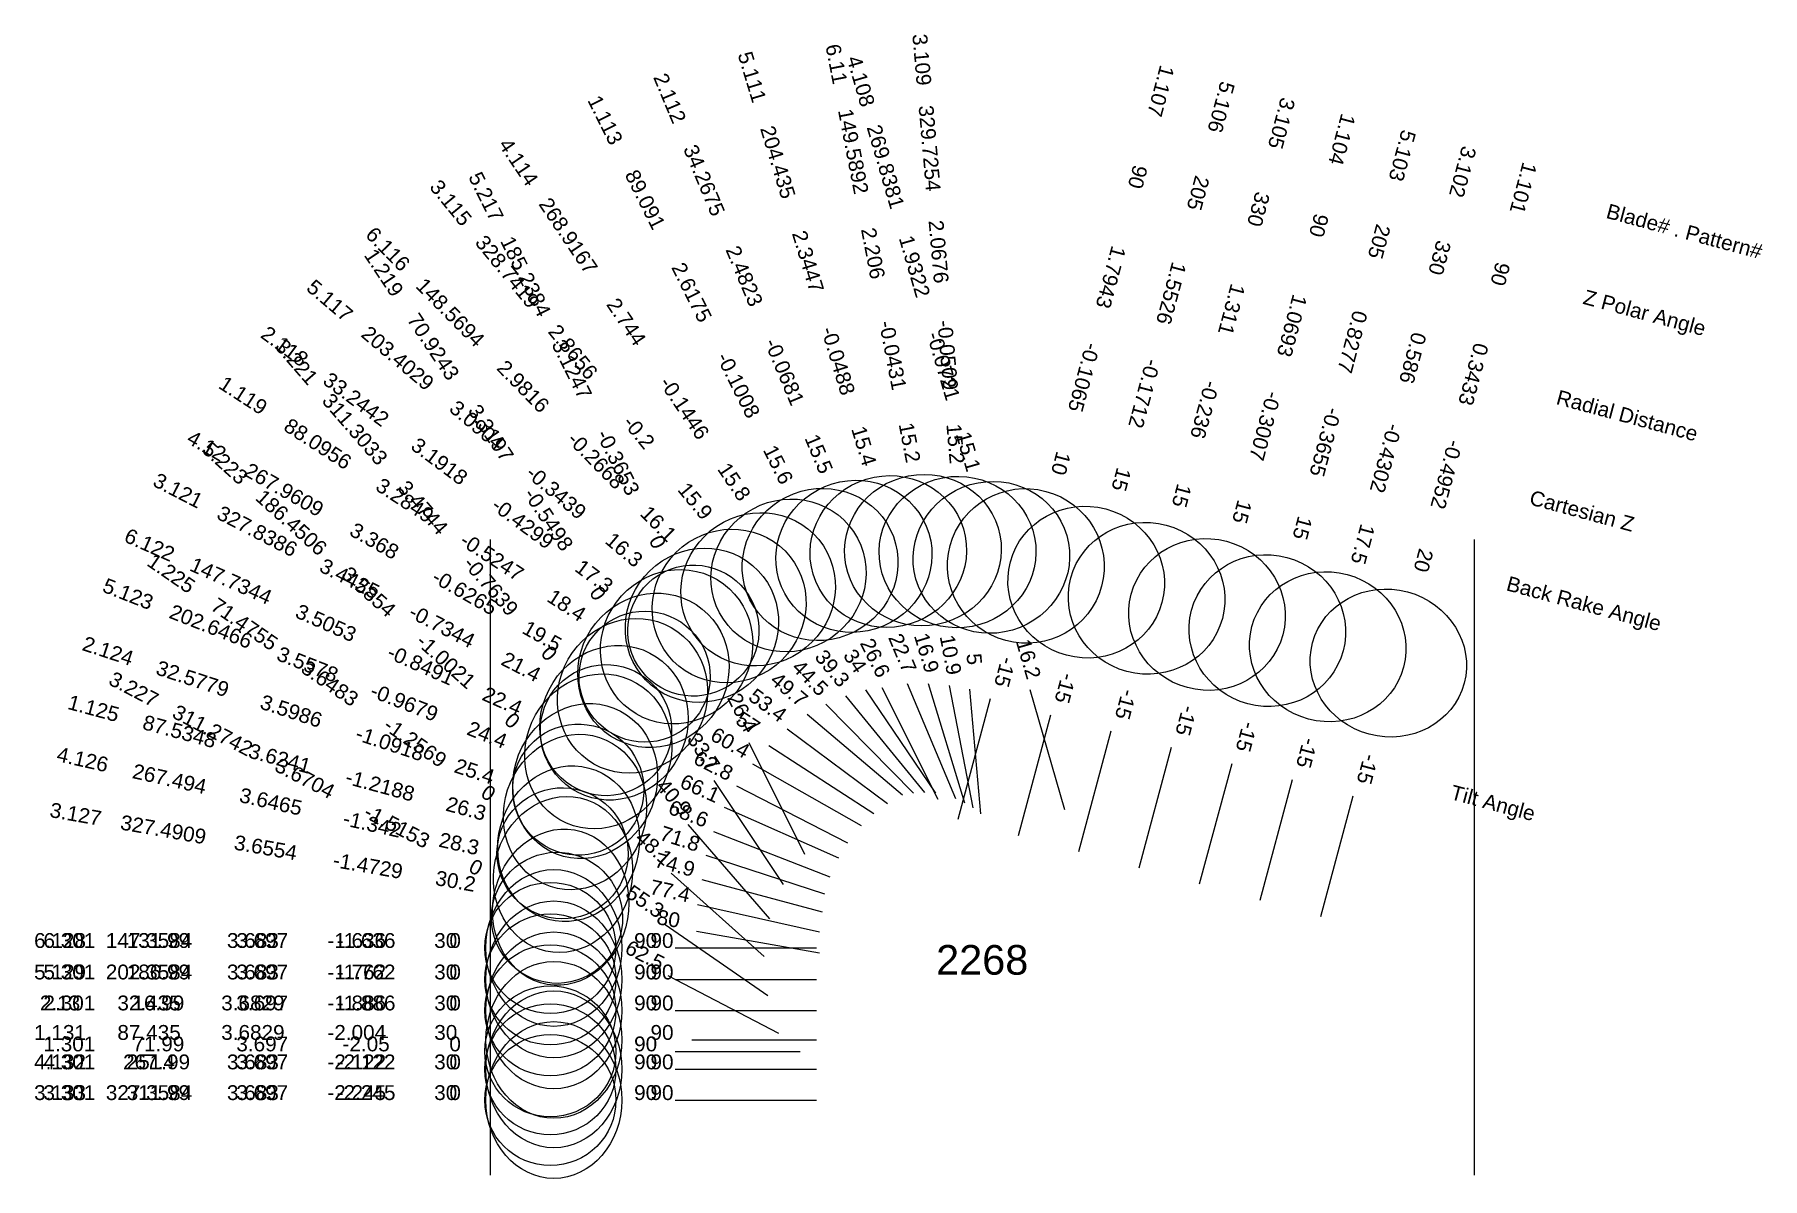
# Model space of a CAD drawing. Header units: inches. Extents: x 30.24 to 37.15, y 15.44 to 20.02.
import ezdxf
from ezdxf.enums import TextEntityAlignment as Align

# ---------------------------------------------------------------- set-up
doc = ezdxf.new("R2010")
doc.units = ezdxf.units.IN
doc.header["$MEASUREMENT"] = 0
for name, color, linetype, true_color in [('Blade_1', 30, 'Continuous', 0xff7f00), ('Blade_2', 7, 'Continuous', 0xcccc00), ('Blade_3', 7, 'Continuous', 0x00cc00), ('Blade_4', 7, 'Continuous', 0x00cccc), ('Blade_5', 7, 'Continuous', 0x0066cc), ('Blade_6', 190, 'Continuous', 0x7f00ff)]:
    doc.layers.add(name, color=color, linetype=linetype, true_color=true_color)
doc.styles.get("Standard").update_dxf_attribs({"font": 'arial.ttf'})

msp = doc.modelspace()

# ---------------------------------------------------------------- linework, layer by layer
for p, q in [((32.0625, 18), (32.0625, 15.4548)), ((36, 18), (36, 15.4548))]:
    msp.add_line(p, q)
at = {"layer": 'Blade_1'}
for p, q in [((33.6298, 17.4063), (33.854, 16.9593)), ((34.063, 17.3608), (33.9335, 16.8778)), ((33.1776, 17.1749), (33.5969, 16.9026)), ((34.788, 17.1666), (34.6585, 16.6836)), ((32.9577, 17.0342), (33.2351, 16.6182)), ((35.514, 16.9721), (35.3846, 16.4891)), ((32.9085, 16.6379), (33.3913, 16.508)), ((32.7628, 16.4585), (33.1738, 16.1738)), ((32.8686, 15.996), (33.3686, 15.996)), ((32.803, 15.95), (33.303, 15.95))]:
    msp.add_line(p, q, dxfattribs=at)
for centre, major_axis, ratio in [((33.3825, 17.8992), (0.2807, 0.1408), 0.963048), ((34.2057, 17.8935), (0.3033, -0.0813), 0.984808), ((34.9307, 17.6993), (0.3033, -0.0813), 0.965926), ((32.7151, 17.4753), (0.171, 0.2633), 0.948815), ((35.6567, 17.5048), (0.3033, -0.0813), 0.939693), ((32.6803, 17.4502), (0.2184, 0.1456), 1), ((32.3759, 16.7812), (0.0816, 0.3032), 0.896171), ((32.3517, 16.7431), (0.1494, 0.2158), 1), ((32.3171, 15.996), (0, 0.314), 0.866025), ((32.303, 15.95), (0, 0.2625), 1)]:
    msp.add_ellipse(centre, major_axis=major_axis, ratio=ratio, dxfattribs=at)
at = {"layer": 'Blade_2'}
for p, q in [((33.7309, 17.4233), (33.9241, 16.9621)), ((33.2508, 17.241), (33.652, 16.9427)), ((32.9253, 16.7361), (33.4004, 16.58)), ((32.803, 16.114), (33.303, 16.114)), ((32.8686, 16.114), (33.3686, 16.114))]:
    msp.add_line(p, q, dxfattribs=at)
for centre, major_axis, ratio in [((33.5177, 17.9319), (0.2896, 0.1214), 0.963726), ((32.8082, 17.5701), (0.1874, 0.252), 0.954517), ((32.4014, 16.9082), (0.098, 0.2983), 0.903577), ((32.3171, 16.114), (0, 0.314), 0.866025), ((32.303, 16.114), (0, 0.2625), 1)]:
    msp.add_ellipse(centre, major_axis=major_axis, ratio=ratio, dxfattribs=at)
at = {"layer": 'Blade_3'}
for p, q in [((33.4839, 17.3734), (33.8007, 16.9866)), ((33.9804, 17.3997), (34.0239, 16.9016)), ((34.5463, 17.2313), (34.4168, 16.7483)), ((33.048, 17.0135), (33.4927, 16.7849)), ((35.2713, 17.0371), (35.1419, 16.5541)), ((32.853, 16.8582), (33.1803, 16.4802)), ((32.8877, 16.4312), (33.3801, 16.3443)), ((32.7731, 16.2538), (33.2166, 16.0229)), ((32.803, 15.755), (33.303, 15.755)), ((32.8685, 15.755), (33.3685, 15.755))]:
    msp.add_line(p, q, dxfattribs=at)
for centre, major_axis, ratio in [((33.9324, 17.9491), (0.3128, 0.0273), 0.965239), ((33.1344, 17.8), (0.2429, 0.199), 0.961565), ((34.689, 17.764), (0.3033, -0.0813), 0.965926), ((35.414, 17.5698), (0.3033, -0.0813), 0.953717), ((32.5575, 17.2656), (0.1436, 0.2793), 0.930939), ((32.5256, 17.2361), (0.1984, 0.1719), 1), ((32.3446, 16.5271), (0.0546, 0.3092), 0.864592), ((32.3296, 16.4847), (0.1212, 0.2328), 1), ((32.317, 15.755), (0, 0.314), 0.866025), ((32.303, 15.755), (0, 0.2625), 1)]:
    msp.add_ellipse(centre, major_axis=major_axis, ratio=ratio, dxfattribs=at)
at = {"layer": 'Blade_4'}
for p, q in [((33.5643, 17.3981), (33.8438, 16.9835)), ((34.2214, 17.3982), (34.3607, 16.918)), ((33.1117, 17.1013), (33.5465, 16.8546)), ((32.8917, 16.5375), (33.3796, 16.4283)), ((32.803, 15.878), (33.303, 15.878)), ((32.8685, 15.878), (33.3685, 15.878))]:
    msp.add_line(p, q, dxfattribs=at)
for centre, major_axis, ratio in [((34.0678, 17.9279), (0.3016, 0.0875), 0.965547), ((33.256, 17.8554), (0.2604, 0.1755), 0.96233), ((32.632, 17.3735), (0.155, 0.2731), 0.942879), ((32.3535, 16.658), (0.0686, 0.3064), 0.880809), ((32.317, 15.878), (0, 0.314), 0.866025), ((32.303, 15.878), (0, 0.2625), 1)]:
    msp.add_ellipse(centre, major_axis=major_axis, ratio=ratio, dxfattribs=at)
at = {"layer": 'Blade_5'}
for p, q in [((33.8153, 17.4234), (33.9603, 16.9449)), ((33.3305, 17.2997), (33.712, 16.9766)), ((34.3047, 17.2961), (34.1752, 16.8131)), ((33.0976, 17.1868), (33.3199, 16.739)), ((35.0296, 17.1018), (34.9001, 16.6188)), ((32.9556, 16.8307), (33.4211, 16.6481)), ((32.7867, 16.664), (33.1589, 16.3301)), ((32.803, 16.238), (33.303, 16.238)), ((32.8685, 16.238), (33.3685, 16.238))]:
    msp.add_line(p, q, dxfattribs=at)
for centre, major_axis, ratio in [((33.6553, 17.9512), (0.3005, 0.0911), 0.964323), ((34.4474, 17.8288), (0.3033, -0.0813), 0.965926), ((32.9096, 17.6561), (0.2029, 0.2396), 0.959956), ((32.8753, 17.6347), (0.2351, 0.1167), 1), ((35.1723, 17.6345), (0.3033, -0.0813), 0.965926), ((32.4422, 17.0321), (0.1147, 0.2923), 0.910856), ((32.4146, 16.9979), (0.1753, 0.1954), 1), ((32.317, 16.238), (0, 0.314), 0.866025), ((32.303, 16.238), (0, 0.2625), 1)]:
    msp.add_ellipse(centre, major_axis=major_axis, ratio=ratio, dxfattribs=at)
at = {"layer": 'Blade_6'}
for p, q in [((33.8986, 17.4154), (33.9935, 16.9245)), ((33.4053, 17.3402), (33.756, 16.9838)), ((32.999, 16.9277), (33.4562, 16.7253)), ((32.803, 16.364), (33.303, 16.364)), ((32.8685, 16.364), (33.3685, 16.364))]:
    msp.add_line(p, q, dxfattribs=at)
for centre, major_axis, ratio in [((33.794, 17.9569), (0.3083, 0.0596), 0.96483), ((33.0184, 17.7332), (0.2238, 0.2203), 0.960767), ((32.4947, 17.1509), (0.1271, 0.2871), 0.924298), ((32.317, 16.364), (0, 0.314), 0.866025), ((32.303, 16.364), (0, 0.2625), 1)]:
    msp.add_ellipse(centre, major_axis=major_axis, ratio=ratio, dxfattribs=at)

# ---------------------------------------------------------------- texts
for s, height, p in [('Blade# . Pattern#', 0.059375, (36.5319, 19.3165)), ('Z Polar Angle', 0.059375, (36.4397, 18.9724)), ('Radial Distance', 0.059375, (36.3321, 18.5709)), ('Cartesian Z', 0.059375, (36.2246, 18.1695)), ('Back Rake Angle', 0.059375, (36.1324, 17.8254)), ('Tilt Angle', 0.05937, (35.9084, 16.9893))]:
    msp.add_text(s, height=height, rotation=345).set_placement(p, align=Align.MIDDLE_LEFT)
msp.add_text('2268', height=0.11875).set_placement((34.0312, 16.3163), align=Align.MIDDLE_CENTER)
at = {"layer": 'Blade_1'}
for s, height, rotation, p in [('1.107', 0.05937, 255, (34.7173, 19.8027)), ('1.113', 0.05937, 296.64194, (32.4962, 19.6658)), ('1.104', 0.05937, 255, (35.4423, 19.6085)), ('1.101', 0.05937, 255, (36.1683, 19.414)), ('89.091', 0.05937, 296.64194, (32.656, 19.3474)), ('90', 0.05937, 255, (34.625, 19.4585)), ('90', 0.05937, 255, (35.35, 19.2643)), ('1.219', 0.05937, 303.7, (31.6122, 19.0517)), ('1.7943', 0.05937, 255, (34.5175, 19.0571)), ('2.6175', 0.05937, 296.64194, (32.8423, 18.9759)), ('90', 0.05937, 255, (36.0761, 19.0698)), ('1.0693', 0.05937, 255, (35.2425, 18.8629)), ('70.9243', 0.05937, 303.7, (31.8099, 18.7553)), ('-0.1065', 0.05937, 255, (34.4099, 18.6556)), ('0.3433', 0.05937, 255, (35.9685, 18.6684)), ('-0.1008', 0.05937, 296.64194, (33.0287, 18.6044)), ('1.119', 0.05937, 326.99725, (31.0575, 18.5519)), ('3.3197', 0.05937, 303.7, (32.0405, 18.4095)), ('-0.3007', 0.05937, 255, (35.1349, 18.4614)), ('88.0956', 0.05937, 326.99725, (31.3563, 18.3578)), ('15.6', 0.05937, 296.64194, (33.1884, 18.286)), ('10', 0.05937, 255, (34.3177, 18.3115)), ('-0.4952', 0.05937, 255, (35.8609, 18.2669)), ('3.2849', 0.05937, 326.99725, (31.7048, 18.1314)), ('-0.5498', 0.05937, 303.7, (32.2711, 18.0638)), ('15', 0.05937, 255, (35.0427, 18.1173)), ('-0.5247', 0.05937, 326.99725, (32.0534, 17.9051)), ('1.225', 0.05937, 325.29999, (30.7691, 17.839)), ('20', 0.05937, 255, (35.7687, 17.9228)), ('18.4', 0.05937, 326.99725, (32.3522, 17.711)), ('0', 0.0594, 303.7, (32.4688, 17.7674)), ('71.4755', 0.05937, 325.29999, (31.062, 17.6362)), ('26.6', 0.05937, 296.64194, (33.5765, 17.5124)), ('3.6483', 0.05937, 325.29999, (31.4037, 17.3995)), ('-15', 0.05937, 255, (34.0937, 17.4755)), ('1.125', 0.05937, 344.94125, (30.4673, 17.2947)), ('87.5348', 0.05937, 344.94125, (30.8113, 17.2022)), ('57', 0.05937, 326.99725, (33.078, 17.2396)), ('-15', 0.05937, 255, (34.8187, 17.2813)), ('-1.2569', 0.05937, 325.29999, (31.7454, 17.1629)), ('33.7', 0.05937, 303.7, (32.8918, 17.133)), ('3.6241', 0.05937, 344.94125, (31.2126, 17.0942)), ('-15', 0.05937, 255, (35.5447, 17.0868)), ('-1.2188', 0.05937, 344.94125, (31.614, 16.9862)), ('0', 0.0594, 325.29999, (32.0382, 16.9601)), ('26.3', 0.05937, 344.94125, (31.958, 16.8936)), ('74.9', 0.05937, 344.94125, (32.7938, 16.6688)), ('55.3', 0.05937, 325.29999, (32.6651, 16.5261)), ('1.131', 0.05937, 359.99999, (30.3406, 15.996)), ('87.435', 0.05937, 359.99999, (30.6969, 15.996)), ('3.6829', 0.05937, 359.99999, (31.1125, 15.996)), ('-2.004', 0.05937, 359.99999, (31.5281, 15.996)), ('30', 0.05937, 359.99999, (31.8844, 15.996)), ('90', 0.05937, 359.99999, (32.7498, 15.996))]:
    msp.add_text(s, height=height, rotation=rotation, dxfattribs=at).set_placement(p, align=Align.CENTER)
for s, height, p in [('1.301', 0.05937, (30.378, 15.95)), ('71.99', 0.05937, (30.7342, 15.95)), ('3.697', 0.05937, (31.1499, 15.95)), ('-2.05', 0.05937, (31.5655, 15.95)), ('0', 0.0594, (31.9217, 15.95)), ('90', 0.05937, (32.6842, 15.95))]:
    msp.add_text(s, height=height, dxfattribs=at).set_placement(p, align=Align.CENTER)
at = {"layer": 'Blade_2'}
for s, rotation, p in [('2.112', 292.73783, (32.7537, 19.7548)), ('34.2675', 292.73783, (32.8914, 19.4262)), ('2.4823', 292.73783, (33.0521, 19.0429)), ('2.118', 323.367, (31.2221, 18.7495)), ('-0.0681', 292.73783, (33.2127, 18.6596)), ('33.2442', 323.367, (31.508, 18.5369)), ('3.1918', 323.367, (31.8415, 18.2889)), ('15.5', 292.73783, (33.3504, 18.331)), ('-0.4299', 323.367, (32.175, 18.0409)), ('17.3', 323.367, (32.4609, 17.8283)), ('2.124', 341.81306, (30.5236, 17.5251)), ('22.7', 292.73783, (33.685, 17.5328)), ('32.5779', 341.81306, (30.8621, 17.4139)), ('3.5986', 341.81306, (31.2569, 17.2842)), ('53.4', 323.367, (33.1555, 17.3119)), ('-1.0918', 341.81306, (31.6518, 17.1545)), ('25.4', 341.81306, (31.9903, 17.0433)), ('71.8', 341.81306, (32.8125, 16.7731)), ('2.13', 359.99999, (30.3406, 16.114)), ('32.435', 359.99999, (30.6969, 16.114)), ('3.6829', 359.99999, (31.1125, 16.114)), ('-1.886', 359.99999, (31.5281, 16.114)), ('30', 359.99999, (31.8844, 16.114)), ('90', 359.99999, (32.7498, 16.114))]:
    msp.add_text(s, height=0.05937, rotation=rotation, dxfattribs=at).set_placement(p, align=Align.CENTER)
for s, height, p in [('2.301', 0.05937, (30.378, 16.114)), ('16.99', 0.05937, (30.7342, 16.114)), ('3.697', 0.05937, (31.1499, 16.114)), ('-1.886', 0.05937, (31.5655, 16.114)), ('0', 0.0594, (31.9217, 16.114)), ('90', 0.05937, (32.6842, 16.114))]:
    msp.add_text(s, height=height, dxfattribs=at).set_placement(p, align=Align.CENTER)
at = {"layer": 'Blade_3'}
for s, height, rotation, p in [('3.109', 0.05937, 274.99347, (33.7604, 19.9181)), ('329.7254', 0.05937, 274.99347, (33.7914, 19.5632)), ('3.105', 0.05937, 255, (35.2006, 19.6732)), ('3.102', 0.05937, 255, (35.9256, 19.479)), ('3.115', 0.05937, 309.32268, (31.8819, 19.329)), ('330', 0.05937, 255, (35.1083, 19.329)), ('2.0676', 0.05937, 274.99347, (33.8275, 19.1492)), ('328.7419', 0.05937, 309.32268, (32.1077, 19.0534)), ('330', 0.05937, 255, (35.8333, 19.1348)), ('1.311', 0.05937, 255, (35.0008, 18.9276)), ('2.8656', 0.05937, 309.32268, (32.371, 18.7319)), ('-0.0509', 0.05937, 274.99347, (33.8637, 18.7351)), ('0.586', 0.05937, 255, (35.7258, 18.7334)), ('3.221', 0.05937, 310.89999, (31.2652, 18.6911)), ('-0.236', 0.05937, 255, (34.8932, 18.5261)), ('311.3033', 0.05937, 310.89999, (31.4985, 18.4218)), ('-0.2', 0.05937, 309.32268, (32.6344, 18.4104)), ('15.2', 0.05937, 274.99347, (33.8947, 18.3802)), ('-0.4302', 0.05937, 255, (35.6182, 18.3319)), ('3.121', 0.05937, 332.79491, (30.7996, 18.1692)), ('3.4744', 0.05937, 310.89999, (31.7706, 18.1077)), ('15.9', 0.05937, 309.32268, (32.8602, 18.1348)), ('15', 0.05937, 255, (34.801, 18.182)), ('327.8386', 0.05937, 332.79491, (31.1165, 18.0063)), ('17.5', 0.05937, 255, (35.526, 17.9878)), ('3.4425', 0.05937, 332.79491, (31.4861, 17.8163)), ('-0.7639', 0.05937, 310.89999, (32.0427, 17.7935)), ('-0.7344', 0.05937, 332.79491, (31.8558, 17.6263)), ('0', 0.0594, 310.89999, (32.276, 17.5243)), ('21.4', 0.05937, 332.79491, (32.1726, 17.4634)), ('39.3', 0.05937, 309.32268, (33.4086, 17.4652)), ('5', 0.0594, 274.99347, (33.9701, 17.518)), ('3.227', 0.05937, 332.49999, (30.6221, 17.3736)), ('-15', 0.05937, 255, (34.577, 17.346)), ('311.2742', 0.05937, 332.49999, (30.9381, 17.2091)), ('62.8', 0.05937, 332.79491, (32.9424, 17.0678)), ('-15', 0.05937, 255, (35.302, 17.1518)), ('3.6704', 0.05937, 332.49999, (31.3068, 17.0171)), ('40.9', 0.05937, 310.89999, (32.7752, 16.9479)), ('3.127', 0.05937, 349.98741, (30.3982, 16.8707)), ('327.4909', 0.05937, 349.98741, (30.749, 16.8088)), ('-1.5153', 0.05937, 332.49999, (31.6754, 16.8252)), ('3.6554', 0.05937, 349.98741, (31.1583, 16.7365)), ('-1.4729', 0.05937, 349.98741, (31.5676, 16.6643)), ('30.2', 0.05937, 349.98741, (31.9184, 16.6023)), ('0', 0.0594, 332.49999, (31.9914, 16.6607)), ('80', 0.05937, 349.98741, (32.7707, 16.4519)), ('62.5', 0.05937, 332.49999, (32.6678, 16.3087)), ('3.133', 0.05937, 359.99999, (30.3405, 15.755)), ('327.3584', 0.05937, 359.99999, (30.6967, 15.755)), ('3.683', 0.05937, 359.99999, (31.1124, 15.755)), ('-2.245', 0.05937, 359.99999, (31.528, 15.755)), ('30', 0.05937, 359.99999, (31.8842, 15.755)), ('90', 0.05937, 359.99999, (32.7497, 15.755))]:
    msp.add_text(s, height=height, rotation=rotation, dxfattribs=at).set_placement(p, align=Align.CENTER)
for s, height, p in [('3.301', 0.05937, (30.378, 15.755)), ('311.99', 0.05937, (30.7342, 15.755)), ('3.697', 0.05937, (31.1499, 15.755)), ('-2.245', 0.05937, (31.5655, 15.755)), ('0', 0.0594, (31.9217, 15.755)), ('90', 0.05937, (32.6842, 15.755))]:
    msp.add_text(s, height=height, dxfattribs=at).set_placement(p, align=Align.CENTER)
at = {"layer": 'Blade_4'}
for s, rotation, p in [('4.108', 286.1746, (33.5172, 19.8262)), ('269.8381', 286.1746, (33.6165, 19.484)), ('4.114', 303.98478, (32.1512, 19.4943)), ('268.9167', 303.98478, (32.3503, 19.1989)), ('1.9322', 286.1746, (33.7322, 19.0848)), ('2.744', 303.98478, (32.5826, 18.8543)), ('-0.0721', 286.1746, (33.848, 18.6857)), ('-0.1446', 303.98478, (32.815, 18.5096)), ('4.12', 330.42869, (30.9129, 18.3489)), ('15.1', 286.1746, (33.9473, 18.3435)), ('267.9609', 330.42869, (31.2228, 18.1731)), ('15.8', 303.98478, (33.0141, 18.2142)), ('3.368', 330.42869, (31.5843, 17.968)), ('-0.6265', 330.42869, (31.9458, 17.7629)), ('19.5', 330.42869, (32.2556, 17.5871)), ('16.2', 286.1746, (34.1883, 17.5123)), ('34', 303.98478, (33.4979, 17.4966)), ('60.4', 330.42869, (33.0084, 17.1599)), ('4.126', 347.37966, (30.4247, 17.0898)), ('267.494', 347.37966, (30.7724, 17.012)), ('3.6465', 347.37966, (31.178, 16.9212)), ('-1.342', 347.37966, (31.5836, 16.8304)), ('28.3', 347.37966, (31.9312, 16.7525)), ('77.4', 347.37966, (32.7758, 16.5634)), ('4.132', 359.99999, (30.3405, 15.878)), ('267.4', 359.99999, (30.6967, 15.878)), ('3.683', 359.99999, (31.1124, 15.878)), ('-2.122', 359.99999, (31.528, 15.878)), ('30', 359.99999, (31.8842, 15.878)), ('90', 359.99999, (32.7497, 15.878))]:
    msp.add_text(s, height=0.05937, rotation=rotation, dxfattribs=at).set_placement(p, align=Align.CENTER)
for s, height, p in [('4.301', 0.05937, (30.378, 15.878)), ('251.99', 0.05937, (30.7342, 15.878)), ('3.697', 0.05937, (31.1499, 15.878)), ('-2.122', 0.05937, (31.5655, 15.878)), ('0', 0.0594, (31.9217, 15.878)), ('90', 0.05937, (32.6842, 15.878))]:
    msp.add_text(s, height=height, dxfattribs=at).set_placement(p, align=Align.CENTER)
at = {"layer": 'Blade_5'}
for s, height, rotation, p in [('5.111', 0.05937, 286.86183, (33.082, 19.8427)), ('5.106', 0.05937, 255, (34.959, 19.738)), ('204.435', 0.05937, 286.86183, (33.1853, 19.5018)), ('5.103', 0.05937, 255, (35.6839, 19.5437)), ('5.217', 0.05937, 296.4, (32.0194, 19.3589)), ('205', 0.05937, 255, (34.8667, 19.3938)), ('2.3447', 0.05937, 286.86183, (33.3059, 19.104)), ('205', 0.05937, 255, (35.5916, 19.1995)), ('185.2384', 0.05937, 296.4, (32.1778, 19.0398)), ('1.5526', 0.05937, 255, (34.7592, 18.9924)), ('5.117', 0.05937, 319.7428, (31.4012, 18.9334)), ('0.8277', 0.05937, 255, (35.4841, 18.7981)), ('203.4029', 0.05937, 319.7428, (31.6731, 18.7031)), ('-0.0488', 0.05937, 286.86183, (33.4264, 18.7063)), ('3.1247', 0.05937, 296.4, (32.3626, 18.6676)), ('-0.1712', 0.05937, 255, (34.6516, 18.5909)), ('3.0904', 0.05937, 319.7428, (31.9903, 18.4346)), ('-0.3655', 0.05937, 255, (35.3765, 18.3966)), ('-0.3653', 0.05937, 296.4, (32.5474, 18.2953)), ('15.4', 0.05937, 286.86183, (33.5298, 18.3653)), ('5.223', 0.05937, 318.09999, (30.9818, 18.2835)), ('-0.3439', 0.05937, 319.7428, (32.3075, 18.166)), ('15', 0.05937, 255, (34.5594, 18.2468)), ('186.4506', 0.05937, 318.09999, (31.247, 18.0456)), ('15', 0.05937, 255, (35.2843, 18.0525)), ('16.3', 0.05937, 319.7428, (32.5793, 17.9358)), ('0', 0.0594, 296.4, (32.7058, 17.9762)), ('5.123', 0.05937, 338.58083, (30.6022, 17.7539)), ('3.5854', 0.05937, 318.09999, (31.5563, 17.768)), ('202.6466', 0.05937, 338.58083, (30.9338, 17.6238)), ('3.5578', 0.05937, 338.58083, (31.3208, 17.472)), ('-1.0021', 0.05937, 318.09999, (31.8657, 17.4904)), ('16.9', 0.05937, 286.86183, (33.7808, 17.5371)), ('49.7', 0.05937, 319.7428, (33.2398, 17.3764)), ('-15', 0.05937, 255, (34.3354, 17.4108)), ('-0.9679', 0.05937, 338.58083, (31.7077, 17.3202)), ('26.4', 0.05937, 296.4, (33.0448, 17.2932)), ('0', 0.0594, 318.09999, (32.1308, 17.2525)), ('24.4', 0.05937, 338.58083, (32.0393, 17.1901)), ('-15', 0.05937, 255, (35.0603, 17.2165)), ('68.6', 0.05937, 338.58083, (32.8451, 16.8741)), ('48.1', 0.05937, 318.09999, (32.6984, 16.7433)), ('5.129', 0.05937, 359.99999, (30.3405, 16.238)), ('202.3584', 0.05937, 359.99999, (30.6967, 16.238)), ('3.683', 0.05937, 359.99999, (31.1124, 16.238)), ('-1.762', 0.05937, 359.99999, (31.528, 16.238)), ('30', 0.05937, 359.99999, (31.8842, 16.238)), ('90', 0.05937, 359.99999, (32.7497, 16.238))]:
    msp.add_text(s, height=height, rotation=rotation, dxfattribs=at).set_placement(p, align=Align.CENTER)
for s, height, p in [('5.301', 0.05937, (30.378, 16.238)), ('186.99', 0.05937, (30.7342, 16.238)), ('3.697', 0.05937, (31.1499, 16.238)), ('-1.762', 0.05937, (31.5655, 16.238)), ('0', 0.0594, (31.9217, 16.238)), ('90', 0.05937, (32.6842, 16.238))]:
    msp.add_text(s, height=height, dxfattribs=at).set_placement(p, align=Align.CENTER)
at = {"layer": 'Blade_6'}
for s, rotation, p in [('6.11', 280.93847, (33.4189, 19.8975)), ('149.5892', 280.93847, (33.4865, 19.5477)), ('6.116', 314.54738, (31.6319, 19.1418)), ('2.206', 280.93847, (33.5654, 19.1396)), ('148.5694', 314.54738, (31.8818, 18.8879)), ('-0.0431', 280.93847, (33.6443, 18.7316)), ('2.9816', 314.54738, (32.1733, 18.5917)), ('-0.2668', 314.54738, (32.4649, 18.2955)), ('15.2', 280.93847, (33.7119, 18.3818)), ('16.1', 314.54738, (32.7148, 18.0416)), ('6.122', 336.12614, (30.6873, 17.9508)), ('147.7344', 336.12614, (31.0131, 17.8067)), ('3.5053', 336.12614, (31.3931, 17.6384)), ('-0.8491', 336.12614, (31.7732, 17.4702)), ('10.9', 280.93847, (33.8761, 17.532)), ('44.5', 314.54738, (33.322, 17.4248)), ('22.4', 336.12614, (32.099, 17.326)), ('66.1', 336.12614, (32.8904, 16.9758)), ('6.128', 359.99999, (30.3405, 16.364)), ('147.3584', 359.99999, (30.6967, 16.364)), ('3.683', 359.99999, (31.1124, 16.364)), ('-1.636', 359.99999, (31.528, 16.364)), ('30', 359.99999, (31.8842, 16.364)), ('90', 359.99999, (32.7497, 16.364))]:
    msp.add_text(s, height=0.05937, rotation=rotation, dxfattribs=at).set_placement(p, align=Align.CENTER)
for s, height, p in [('6.301', 0.05937, (30.378, 16.364)), ('131.99', 0.05937, (30.7342, 16.364)), ('3.697', 0.05937, (31.1499, 16.364)), ('-1.636', 0.05937, (31.5655, 16.364)), ('0', 0.0594, (31.9217, 16.364)), ('90', 0.05937, (32.6842, 16.364))]:
    msp.add_text(s, height=height, dxfattribs=at).set_placement(p, align=Align.CENTER)

doc.saveas('drawing.dxf')
